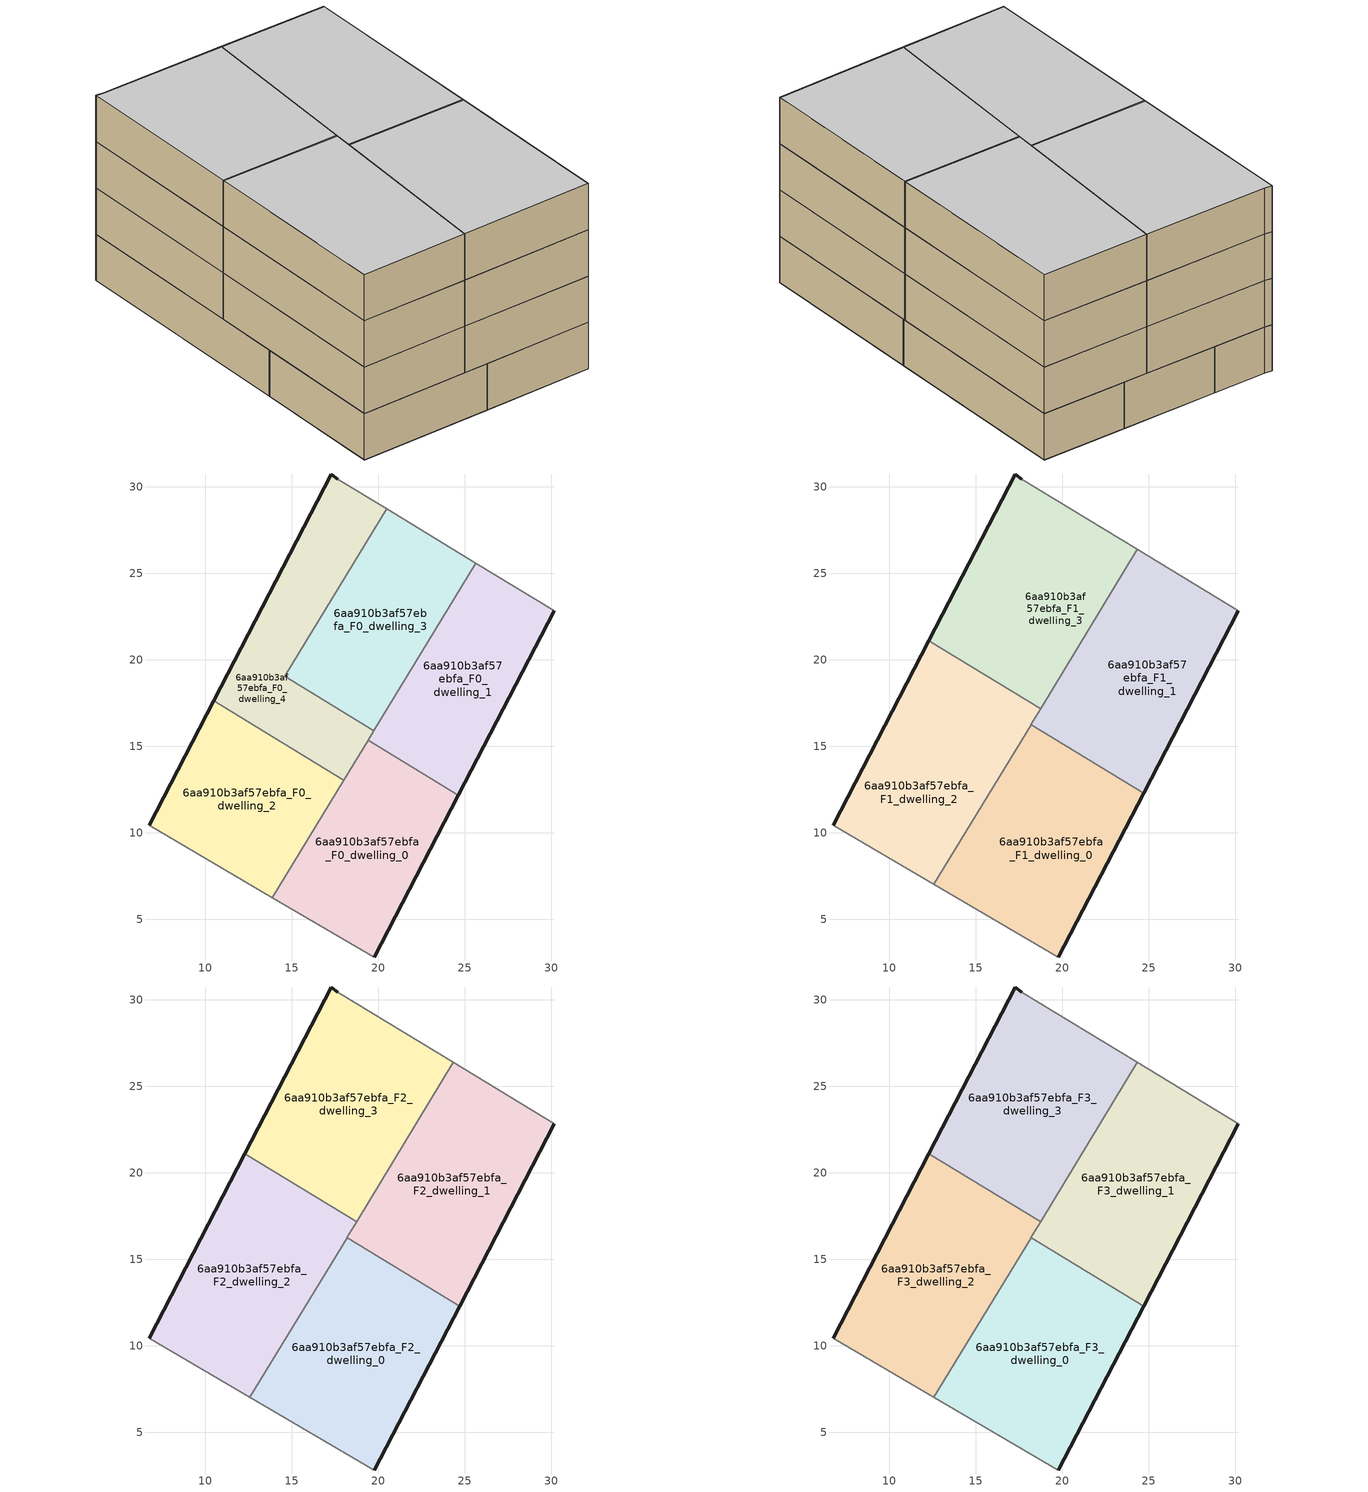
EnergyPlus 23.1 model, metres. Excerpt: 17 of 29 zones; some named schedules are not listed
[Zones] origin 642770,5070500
6aa910b3af57ebfa_F0_dwelling_0
 floor ground (EU_floor_Construction): 19.76,2.82 24.63,12.18 19.41,15.35 13.88,6.26 z0
 wall outside (EU_wall_Construction): 24.63,12.18 19.76,2.82 z0:3
 wall to 6aa910b3af57ebfa_F0_dwelling_1 (EU_wall_Construction): 19.41,15.35 24.63,12.18 z0:3
 wall adiabatic (EU_wall_Construction): 19.76,2.82 13.88,6.26 z0:3
 wall to 6aa910b3af57ebfa_F0_dwelling_2 (EU_wall_Construction): 13.88,6.26 18,13.04 z0:3
 wall to 6aa910b3af57ebfa_F0_dwelling_4 (EU_wall_Construction): 18,13.04 19.41,15.35 z0:3
6aa910b3af57ebfa_F0_dwelling_1
 floor ground (EU_floor_Construction): 24.63,12.18 30.17,22.83 25.63,25.59 19.41,15.35 z0
 wall outside (EU_wall_Construction): 30.17,22.83 24.63,12.18 z0:3
 wall adiabatic (EU_wall_Construction): 25.63,25.59 30.17,22.83 z0:3
 wall to 6aa910b3af57ebfa_F0_dwelling_3 (EU_wall_Construction): 19.74,15.9 25.63,25.59 z0:3
 wall to 6aa910b3af57ebfa_F0_dwelling_4 (EU_wall_Construction): 19.41,15.35 19.74,15.9 z0:3
6aa910b3af57ebfa_F0_dwelling_2
 floor ground (EU_floor_Construction): 13.88,6.26 18,13.04 10.47,17.62 6.75,10.43 z0
 wall outside (EU_wall_Construction): 6.75,10.43 10.47,17.62 z0:3
 wall to 6aa910b3af57ebfa_F0_dwelling_4 (EU_wall_Construction): 10.47,17.62 18,13.04 z0:3
 wall adiabatic (EU_wall_Construction): 13.88,6.26 6.75,10.43 z0:3
6aa910b3af57ebfa_F0_dwelling_3
 floor ground (EU_floor_Construction): 19.74,15.9 25.63,25.59 20.47,28.73 14.58,19.04 z0
 wall to 6aa910b3af57ebfa_F0_dwelling_4 (EU_wall_Construction): 19.74,15.9 14.58,19.04 20.47,28.73 z0:3
 wall adiabatic (EU_wall_Construction): 20.47,28.73 25.63,25.59 z0:3
6aa910b3af57ebfa_F0_dwelling_4
 floor ground (EU_floor_Construction): 18,13.04 19.74,15.9 14.58,19.04 20.47,28.73 17.66,30.44 17.26,30.74 10.47,17.62 z0
 wall outside (EU_wall_Construction): 10.47,17.62 17.26,30.74 17.66,30.44 z0:3
 wall adiabatic (EU_wall_Construction): 17.66,30.44 20.47,28.73 z0:3
6aa910b3af57ebfa_F1_dwelling_0
 floor to 6aa910b3af57ebfa_F0_dwelling_0 (EU_floor_Construction): 19.76,2.82 24.63,12.18 19.41,15.35 13.88,6.26 z3
 floor to 6aa910b3af57ebfa_F0_dwelling_2 (EU_floor_Construction): 13.88,6.26 18,13.04 16.71,13.83 12.57,7.02 z3
 floor to 6aa910b3af57ebfa_F0_dwelling_1 (EU_floor_Construction): 24.63,12.18 24.69,12.3 19.48,15.47 19.41,15.35 z3
 floor to 6aa910b3af57ebfa_F0_dwelling_4 (EU_floor_Construction): 18,13.04 19.48,15.47 18.18,16.25 16.71,13.83 z3
 wall outside (EU_wall_Construction): 24.69,12.3 19.76,2.82 z3:6
 wall to 6aa910b3af57ebfa_F1_dwelling_1 (EU_wall_Construction): 18.18,16.25 24.69,12.3 z3:6
 wall adiabatic (EU_wall_Construction): 19.76,2.82 12.57,7.02 z3:6
 wall to 6aa910b3af57ebfa_F1_dwelling_2 (EU_wall_Construction): 12.57,7.02 18.18,16.25 z3:6
6aa910b3af57ebfa_F1_dwelling_1
 floor to 6aa910b3af57ebfa_F0_dwelling_1 (EU_floor_Construction): 24.69,12.3 30.17,22.83 25.63,25.59 19.48,15.47 z3
 floor to 6aa910b3af57ebfa_F0_dwelling_3 (EU_floor_Construction): 19.74,15.9 25.63,25.59 24.34,26.38 18.45,16.69 z3
 floor to 6aa910b3af57ebfa_F0_dwelling_4 (EU_floor_Construction): 19.48,15.47 19.74,15.9 18.45,16.69 18.18,16.25 z3
 wall outside (EU_wall_Construction): 30.17,22.83 24.69,12.3 z3:6
 wall adiabatic (EU_wall_Construction): 24.34,26.38 30.17,22.83 z3:6
 wall to 6aa910b3af57ebfa_F1_dwelling_3 (EU_wall_Construction): 18.75,17.18 24.34,26.38 z3:6
 wall to 6aa910b3af57ebfa_F1_dwelling_2 (EU_wall_Construction): 18.18,16.25 18.75,17.18 z3:6
6aa910b3af57ebfa_F1_dwelling_2
 floor to 6aa910b3af57ebfa_F0_dwelling_2 (EU_floor_Construction): 12.57,7.02 16.71,13.83 10.47,17.62 6.75,10.43 z3
 floor to 6aa910b3af57ebfa_F0_dwelling_4 (EU_floor_Construction): 16.71,13.83 18.45,16.69 14.58,19.04 14.88,19.52 12.28,21.11 10.47,17.62 z3
 floor to 6aa910b3af57ebfa_F0_dwelling_3 (EU_floor_Construction): 18.45,16.69 18.75,17.18 14.88,19.52 14.58,19.04 z3
 wall outside (EU_wall_Construction): 6.75,10.43 12.28,21.11 z3:6
 wall to 6aa910b3af57ebfa_F1_dwelling_3 (EU_wall_Construction): 12.28,21.11 18.75,17.18 z3:6
 wall adiabatic (EU_wall_Construction): 12.57,7.02 6.75,10.43 z3:6
6aa910b3af57ebfa_F1_dwelling_3
 floor to 6aa910b3af57ebfa_F0_dwelling_3 (EU_floor_Construction): 18.75,17.18 24.34,26.38 20.47,28.73 14.88,19.52 z3
 floor to 6aa910b3af57ebfa_F0_dwelling_4 (EU_floor_Construction): 14.88,19.52 20.47,28.73 17.66,30.44 17.26,30.74 12.28,21.11 z3
 wall outside (EU_wall_Construction): 12.28,21.11 17.26,30.74 17.66,30.44 z3:6
 wall adiabatic (EU_wall_Construction): 17.66,30.44 24.34,26.38 z3:6
6aa910b3af57ebfa_F2_dwelling_0
 floor to 6aa910b3af57ebfa_F1_dwelling_0 (EU_floor_Construction): 19.76,2.82 24.69,12.3 18.18,16.25 12.57,7.02 z6
 wall outside (EU_wall_Construction): 24.69,12.3 19.76,2.82 z6:9
 wall to 6aa910b3af57ebfa_F2_dwelling_1 (EU_wall_Construction): 18.18,16.25 24.69,12.3 z6:9
 wall adiabatic (EU_wall_Construction): 19.76,2.82 12.57,7.02 z6:9
 wall to 6aa910b3af57ebfa_F2_dwelling_2 (EU_wall_Construction): 12.57,7.02 18.18,16.25 z6:9
6aa910b3af57ebfa_F2_dwelling_1
 floor to 6aa910b3af57ebfa_F1_dwelling_1 (EU_floor_Construction): 24.69,12.3 30.17,22.83 24.34,26.38 18.18,16.25 z6
 wall outside (EU_wall_Construction): 30.17,22.83 24.69,12.3 z6:9
 wall adiabatic (EU_wall_Construction): 24.34,26.38 30.17,22.83 z6:9
 wall to 6aa910b3af57ebfa_F2_dwelling_3 (EU_wall_Construction): 18.75,17.18 24.34,26.38 z6:9
 wall to 6aa910b3af57ebfa_F2_dwelling_2 (EU_wall_Construction): 18.18,16.25 18.75,17.18 z6:9
6aa910b3af57ebfa_F2_dwelling_2
 floor to 6aa910b3af57ebfa_F1_dwelling_2 (EU_floor_Construction): 12.57,7.02 18.75,17.18 12.28,21.11 6.75,10.43 z6
 wall outside (EU_wall_Construction): 6.75,10.43 12.28,21.11 z6:9
 wall to 6aa910b3af57ebfa_F2_dwelling_3 (EU_wall_Construction): 12.28,21.11 18.75,17.18 z6:9
 wall adiabatic (EU_wall_Construction): 12.57,7.02 6.75,10.43 z6:9
6aa910b3af57ebfa_F2_dwelling_3
 floor to 6aa910b3af57ebfa_F1_dwelling_3 (EU_floor_Construction): 18.75,17.18 24.34,26.38 17.66,30.44 17.26,30.74 12.28,21.11 z6
 wall outside (EU_wall_Construction): 12.28,21.11 17.26,30.74 17.66,30.44 z6:9
 wall adiabatic (EU_wall_Construction): 17.66,30.44 24.34,26.38 z6:9
6aa910b3af57ebfa_F3_dwelling_0
 floor to 6aa910b3af57ebfa_F2_dwelling_0 (EU_floor_Construction): 19.76,2.82 24.69,12.3 18.18,16.25 12.57,7.02 z9
 wall outside (EU_wall_Construction): 24.69,12.3 19.76,2.82 z9:12
 wall to 6aa910b3af57ebfa_F3_dwelling_1 (EU_wall_Construction): 18.18,16.25 24.69,12.3 z9:12
 wall adiabatic (EU_wall_Construction): 19.76,2.82 12.57,7.02 z9:12
 wall to 6aa910b3af57ebfa_F3_dwelling_2 (EU_wall_Construction): 12.57,7.02 18.18,16.25 z9:12
 ceiling to 6aa910b3af57ebfa_F4_dwelling_0 (EU_floor_Construction): 24.69,12.3 19.76,2.82 12.57,7.02 18.18,16.25 z12
6aa910b3af57ebfa_F3_dwelling_1
 floor to 6aa910b3af57ebfa_F2_dwelling_1 (EU_floor_Construction): 24.69,12.3 30.17,22.83 24.34,26.38 18.18,16.25 z9
 wall outside (EU_wall_Construction): 30.17,22.83 24.69,12.3 z9:12
 wall adiabatic (EU_wall_Construction): 24.34,26.38 30.17,22.83 z9:12
 wall to 6aa910b3af57ebfa_F3_dwelling_3 (EU_wall_Construction): 18.75,17.18 24.34,26.38 z9:12
 wall to 6aa910b3af57ebfa_F3_dwelling_2 (EU_wall_Construction): 18.18,16.25 18.75,17.18 z9:12
 ceiling to 6aa910b3af57ebfa_F4_dwelling_1 (EU_floor_Construction): 30.17,22.83 24.69,12.3 18.18,16.25 24.34,26.38 z12
6aa910b3af57ebfa_F3_dwelling_2
 floor to 6aa910b3af57ebfa_F2_dwelling_2 (EU_floor_Construction): 12.57,7.02 18.75,17.18 12.28,21.11 6.75,10.43 z9
 wall outside (EU_wall_Construction): 6.75,10.43 12.28,21.11 z9:12
 wall to 6aa910b3af57ebfa_F3_dwelling_3 (EU_wall_Construction): 12.28,21.11 18.75,17.18 z9:12
 wall adiabatic (EU_wall_Construction): 12.57,7.02 6.75,10.43 z9:12
 ceiling to 6aa910b3af57ebfa_F4_dwelling_2 (EU_floor_Construction): 18.75,17.18 12.57,7.02 6.75,10.43 12.28,21.11 z12
6aa910b3af57ebfa_F3_dwelling_3
 floor to 6aa910b3af57ebfa_F2_dwelling_3 (EU_floor_Construction): 18.75,17.18 24.34,26.38 17.66,30.44 17.26,30.74 12.28,21.11 z9
 wall outside (EU_wall_Construction): 12.28,21.11 17.26,30.74 17.66,30.44 z9:12
 wall adiabatic (EU_wall_Construction): 17.66,30.44 24.34,26.38 z9:12
 ceiling to 6aa910b3af57ebfa_F4_dwelling_3 (EU_floor_Construction): 24.34,26.38 18.75,17.18 12.28,21.11 17.26,30.74 17.66,30.44 z12
[Building]
EU S2 Campaign: North Axis=0; Terrain=City; Solar Distribution=FullExterior
[Site:Location]
Lyon-Bron: Latitude=45.75; Longitude=5; Time Zone=1; Elevation=198
[SizingPeriod:WeatherFileDays]
AnnualSizingPeriod: Begin Month=1; Begin Day of Month=1; End Month=12; End Day of Month=31; Day of Week for Start Day=Monday; Use Weather File Daylight Saving Period=No; Use Weather File Rain and Snow Indicators=No
[MATERIAL]
EU_InternalMass_Material: Roughness=MediumRough; Thickness=0.1; Conductivity=1; Density=1800; Specific Heat=900; Thermal Absorptance=0.9; Solar Absorptance=0.7; Visible Absorptance=0.7
[MATERIAL:NOMASS] Roughness=MediumRough; Thermal Absorptance=0.9; Solar Absorptance=0.7; Visible Absorptance=0.7
Name | Thermal Resistance
EU_wall_NoMass | 0.776494
EU_floor_NoMass | 0.421597
[CONSTRUCTION]
EU_wall_Construction: EU_wall_NoMass
EU_floor_Construction: EU_floor_NoMass
EU_InternalMass_Construction: EU_InternalMass_Material
[ZONE] Type=1; Multiplier=1; Ceiling Height=autocalculate; Floor Area=autocalculate; Part of Total Floor Area=Yes
Name | Volume
6aa910b3af57ebfa_F0_dwelling_0 | 205.255
6aa910b3af57ebfa_F1_dwelling_0; 6aa910b3af57ebfa_F2_dwelling_0; 6aa910b3af57ebfa_F3_dwelling_0 | 256.545
6aa910b3af57ebfa_F0_dwelling_1 | 205.243
6aa910b3af57ebfa_F1_dwelling_1; 6aa910b3af57ebfa_F2_dwelling_1; 6aa910b3af57ebfa_F3_dwelling_1 | 256.549
6aa910b3af57ebfa_F0_dwelling_2; 6aa910b3af57ebfa_F0_dwelling_3 | 205.252
6aa910b3af57ebfa_F1_dwelling_2; 6aa910b3af57ebfa_F2_dwelling_2; 6aa910b3af57ebfa_F3_dwelling_2 | 256.538
6aa910b3af57ebfa_F1_dwelling_3; 6aa910b3af57ebfa_F2_dwelling_3; 6aa910b3af57ebfa_F3_dwelling_3 | 256.548
6aa910b3af57ebfa_F0_dwelling_4 | 205.246
[INTERNALMASS] Construction=EU_InternalMass_Construction
Name | Zone or ZoneList | Surface Area
6aa910b3af57ebfa_F0_dwelling_0_EU_InternalMass | 6aa910b3af57ebfa_F0_dwelling_0 | 68.4155
6aa910b3af57ebfa_F0_dwelling_1_EU_InternalMass | 6aa910b3af57ebfa_F0_dwelling_1 | 68.4133
6aa910b3af57ebfa_F0_dwelling_2_EU_InternalMass | 6aa910b3af57ebfa_F0_dwelling_2 | 68.4159
6aa910b3af57ebfa_F0_dwelling_3_EU_InternalMass | 6aa910b3af57ebfa_F0_dwelling_3 | 68.4168
6aa910b3af57ebfa_F0_dwelling_4_EU_InternalMass | 6aa910b3af57ebfa_F0_dwelling_4 | 68.4154
6aa910b3af57ebfa_F1_dwelling_0_EU_InternalMass | 6aa910b3af57ebfa_F1_dwelling_0 | 85.5187
6aa910b3af57ebfa_F1_dwelling_1_EU_InternalMass | 6aa910b3af57ebfa_F1_dwelling_1 | 85.5149
6aa910b3af57ebfa_F1_dwelling_2_EU_InternalMass | 6aa910b3af57ebfa_F1_dwelling_2 | 85.5152
6aa910b3af57ebfa_F1_dwelling_3_EU_InternalMass | 6aa910b3af57ebfa_F1_dwelling_3 | 85.5172
6aa910b3af57ebfa_F2_dwelling_0_EU_InternalMass | 6aa910b3af57ebfa_F2_dwelling_0 | 85.5187
6aa910b3af57ebfa_F2_dwelling_1_EU_InternalMass | 6aa910b3af57ebfa_F2_dwelling_1 | 85.5149
6aa910b3af57ebfa_F2_dwelling_2_EU_InternalMass | 6aa910b3af57ebfa_F2_dwelling_2 | 85.5152
6aa910b3af57ebfa_F2_dwelling_3_EU_InternalMass | 6aa910b3af57ebfa_F2_dwelling_3 | 85.5172
6aa910b3af57ebfa_F3_dwelling_0_EU_InternalMass | 6aa910b3af57ebfa_F3_dwelling_0 | 85.5187
6aa910b3af57ebfa_F3_dwelling_1_EU_InternalMass | 6aa910b3af57ebfa_F3_dwelling_1 | 85.5149
6aa910b3af57ebfa_F3_dwelling_2_EU_InternalMass | 6aa910b3af57ebfa_F3_dwelling_2 | 85.5152
6aa910b3af57ebfa_F3_dwelling_3_EU_InternalMass | 6aa910b3af57ebfa_F3_dwelling_3 | 85.5172
[OTHEREQUIPMENT] Fuel Type=Electricity; Design Level Calculation Method=Watts/Area; Power per Zone Floor Area=1; Fraction Latent=0; Fraction Radiant=0; Fraction Lost=0; Carbon Dioxide Generation Rate=0; EndUse Subcategory=EU_Step8_InternalGains
Name | Zone or ZoneList or Space or SpaceList | Schedule
EU_Step8_InternalGain_6aa910b3af57ebfa_F0_dwelling_0_f000 | 6aa910b3af57ebfa_F0_dwelling_0 | EU_Step8_GainSchedule_6aa910b3af57ebfa_F0_dwelling_0_f000
EU_Step8_InternalGain_6aa910b3af57ebfa_F0_dwelling_1_f000 | 6aa910b3af57ebfa_F0_dwelling_1 | EU_Step8_GainSchedule_6aa910b3af57ebfa_F0_dwelling_1_f000
EU_Step8_InternalGain_6aa910b3af57ebfa_F0_dwelling_2_f000 | 6aa910b3af57ebfa_F0_dwelling_2 | EU_Step8_GainSchedule_6aa910b3af57ebfa_F0_dwelling_2_f000
EU_Step8_InternalGain_6aa910b3af57ebfa_F0_dwelling_3_f000 | 6aa910b3af57ebfa_F0_dwelling_3 | EU_Step8_GainSchedule_6aa910b3af57ebfa_F0_dwelling_3_f000
EU_Step8_InternalGain_6aa910b3af57ebfa_F0_dwelling_4_f000 | 6aa910b3af57ebfa_F0_dwelling_4 | EU_Step8_GainSchedule_6aa910b3af57ebfa_F0_dwelling_4_f000
EU_Step8_InternalGain_6aa910b3af57ebfa_F1_dwelling_0_f000 | 6aa910b3af57ebfa_F1_dwelling_0 | EU_Step8_GainSchedule_6aa910b3af57ebfa_F1_dwelling_0_f000
EU_Step8_InternalGain_6aa910b3af57ebfa_F1_dwelling_1_f000 | 6aa910b3af57ebfa_F1_dwelling_1 | EU_Step8_GainSchedule_6aa910b3af57ebfa_F1_dwelling_1_f000
EU_Step8_InternalGain_6aa910b3af57ebfa_F1_dwelling_2_f000 | 6aa910b3af57ebfa_F1_dwelling_2 | EU_Step8_GainSchedule_6aa910b3af57ebfa_F1_dwelling_2_f000
EU_Step8_InternalGain_6aa910b3af57ebfa_F1_dwelling_3_f000 | 6aa910b3af57ebfa_F1_dwelling_3 | EU_Step8_GainSchedule_6aa910b3af57ebfa_F1_dwelling_3_f000
EU_Step8_InternalGain_6aa910b3af57ebfa_F2_dwelling_0_f000 | 6aa910b3af57ebfa_F2_dwelling_0 | EU_Step8_GainSchedule_6aa910b3af57ebfa_F2_dwelling_0_f000
EU_Step8_InternalGain_6aa910b3af57ebfa_F2_dwelling_1_f000 | 6aa910b3af57ebfa_F2_dwelling_1 | EU_Step8_GainSchedule_6aa910b3af57ebfa_F2_dwelling_1_f000
EU_Step8_InternalGain_6aa910b3af57ebfa_F2_dwelling_2_f000 | 6aa910b3af57ebfa_F2_dwelling_2 | EU_Step8_GainSchedule_6aa910b3af57ebfa_F2_dwelling_2_f000
EU_Step8_InternalGain_6aa910b3af57ebfa_F2_dwelling_3_f000 | 6aa910b3af57ebfa_F2_dwelling_3 | EU_Step8_GainSchedule_6aa910b3af57ebfa_F2_dwelling_3_f000
EU_Step8_InternalGain_6aa910b3af57ebfa_F3_dwelling_0_f000 | 6aa910b3af57ebfa_F3_dwelling_0 | EU_Step8_GainSchedule_6aa910b3af57ebfa_F3_dwelling_0_f000
EU_Step8_InternalGain_6aa910b3af57ebfa_F3_dwelling_1_f000 | 6aa910b3af57ebfa_F3_dwelling_1 | EU_Step8_GainSchedule_6aa910b3af57ebfa_F3_dwelling_1_f000
EU_Step8_InternalGain_6aa910b3af57ebfa_F3_dwelling_2_f000 | 6aa910b3af57ebfa_F3_dwelling_2 | EU_Step8_GainSchedule_6aa910b3af57ebfa_F3_dwelling_2_f000
EU_Step8_InternalGain_6aa910b3af57ebfa_F3_dwelling_3_f000 | 6aa910b3af57ebfa_F3_dwelling_3 | EU_Step8_GainSchedule_6aa910b3af57ebfa_F3_dwelling_3_f000
[ZONEVENTILATION:DESIGNFLOWRATE] Schedule=EU_AlwaysOn; Design Flow Rate Calculation Method=AirChanges/Hour; Air Changes per Hour=0.693814; Ventilation Type=Natural; Fan Pressure Rise=0; Fan Total Efficiency=1; Constant Term Coefficient=1; Temperature Term Coefficient=0; Velocity Term Coefficient=0; Velocity Squared Term Coefficient=0; Minimum Indoor Temperature=-100; Maximum Indoor Temperature=100; Delta Temperature=-100; Minimum Outdoor Temperature=-100; Maximum Outdoor Temperature=100; Maximum Wind Speed=40
Name | Zone or ZoneList or Space or SpaceList
EU_ConstantAir_6aa910b3af57ebfa_F0_dwelling_0 | 6aa910b3af57ebfa_F0_dwelling_0
EU_ConstantAir_6aa910b3af57ebfa_F0_dwelling_1 | 6aa910b3af57ebfa_F0_dwelling_1
EU_ConstantAir_6aa910b3af57ebfa_F0_dwelling_2 | 6aa910b3af57ebfa_F0_dwelling_2
EU_ConstantAir_6aa910b3af57ebfa_F0_dwelling_3 | 6aa910b3af57ebfa_F0_dwelling_3
EU_ConstantAir_6aa910b3af57ebfa_F0_dwelling_4 | 6aa910b3af57ebfa_F0_dwelling_4
EU_ConstantAir_6aa910b3af57ebfa_F1_dwelling_0 | 6aa910b3af57ebfa_F1_dwelling_0
EU_ConstantAir_6aa910b3af57ebfa_F1_dwelling_1 | 6aa910b3af57ebfa_F1_dwelling_1
EU_ConstantAir_6aa910b3af57ebfa_F1_dwelling_2 | 6aa910b3af57ebfa_F1_dwelling_2
EU_ConstantAir_6aa910b3af57ebfa_F1_dwelling_3 | 6aa910b3af57ebfa_F1_dwelling_3
EU_ConstantAir_6aa910b3af57ebfa_F2_dwelling_0 | 6aa910b3af57ebfa_F2_dwelling_0
EU_ConstantAir_6aa910b3af57ebfa_F2_dwelling_1 | 6aa910b3af57ebfa_F2_dwelling_1
EU_ConstantAir_6aa910b3af57ebfa_F2_dwelling_2 | 6aa910b3af57ebfa_F2_dwelling_2
EU_ConstantAir_6aa910b3af57ebfa_F2_dwelling_3 | 6aa910b3af57ebfa_F2_dwelling_3
EU_ConstantAir_6aa910b3af57ebfa_F3_dwelling_0 | 6aa910b3af57ebfa_F3_dwelling_0
EU_ConstantAir_6aa910b3af57ebfa_F3_dwelling_1 | 6aa910b3af57ebfa_F3_dwelling_1
EU_ConstantAir_6aa910b3af57ebfa_F3_dwelling_2 | 6aa910b3af57ebfa_F3_dwelling_2
EU_ConstantAir_6aa910b3af57ebfa_F3_dwelling_3 | 6aa910b3af57ebfa_F3_dwelling_3
[HVACTEMPLATE:THERMOSTAT] Constant Heating Setpoint=20; Constant Cooling Setpoint=50
EU_HeatOnly_6aa910b3af57ebfa_F0_dwelling_0; EU_HeatOnly_6aa910b3af57ebfa_F0_dwelling_1; EU_HeatOnly_6aa910b3af57ebfa_F0_dwelling_2; EU_HeatOnly_6aa910b3af57ebfa_F0_dwelling_3; EU_HeatOnly_6aa910b3af57ebfa_F0_dwelling_4; EU_HeatOnly_6aa910b3af57ebfa_F1_dwelling_0; EU_HeatOnly_6aa910b3af57ebfa_F1_dwelling_1
